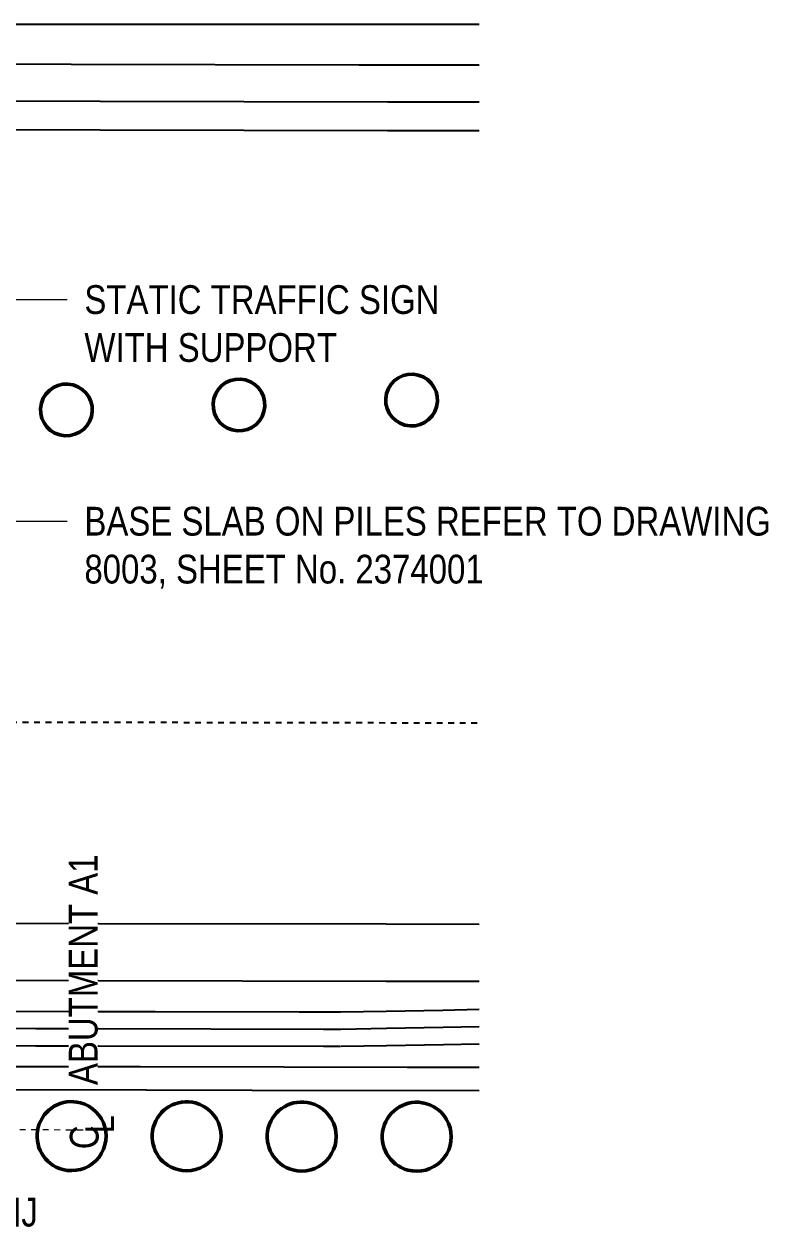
# Model space of a CAD drawing. Header units: metres. Extents: x -355 to -223, y 3 to 561.
# Drawn here: x -240.67 to -227.69, y 506.88 to 527.8 of the extents above; entities that cross this region are included whole.
import ezdxf

# ---------------------------------------------------------------- set-up
doc = ezdxf.new("R2010")
doc.units = ezdxf.units.M
doc.linetypes.add('IMPORT-LNMK-LineCont _3_', pattern=[0.004, 0.001, -0.003])
doc.linetypes.add('JacobsGridLine', pattern=[0.0145, 0.01, -0.001, 0.0025, -0.001])
for name, color, linetype, lineweight in [('A-ANNO-NOTE', 7, 'Continuous', 9), ('A-GENM', 7, 'Continuous', 25), ('G-ANNO-TEXT', 7, 'Continuous', 9), ('S-GRID', 7, 'Continuous', 9)]:
    doc.layers.add(name, color=color, linetype=linetype, lineweight=lineweight)
doc.styles.add('Arial Narrow', font='ARIALN.TTF', dxfattribs={"height": 0.5})
doc.styles.add('Arial Narrow_2', font='ARIALN.TTF', dxfattribs={"height": 0.0025})

# ---------------------------------------------------------------- blocks, each defined once
blk = doc.blocks.new('T2DPAA-T2D-C3S-RW-M2D-100010_dwg-40802999-DRG-2873035 - CONSTRUCTION SEQUENCE STAGE A9')
at = {"color": 254, "lineweight": 25, "true_color": 0xd0d0d0, "flags": 128}
for points in [[(41.559, -624.386), (42.261, -627.026), (43.545, -631.859), (44.829, -636.691), (45.367, -638.714)], [(39.713, -624.547), (40.62, -627.981), (41.895, -632.816), (43.171, -637.65), (43.577, -639.189)], [(40.219, -624.503), (41.103, -627.854), (42.379, -632.688), (43.654, -637.523), (44.06, -639.061)], [(40.868, -624.446), (41.595, -627.203), (42.871, -632.038), (44.147, -636.872), (44.681, -638.896)], [(29.273, -642.991), (28.861, -641.426), (27.585, -636.592), (26.309, -631.757), (25.034, -626.923), (24.752, -625.856)], [(25.763, -625.768), (26.001, -626.667), (27.276, -631.502), (28.552, -636.337), (29.827, -641.171), (30.24, -642.734)], [(23.611, -625.956), (23.665, -626.16), (23.942, -627.211), (24.94, -630.994), (25.218, -632.045), (26.216, -635.829), (26.493, -636.88), (27.492, -640.663), (27.567, -640.948)], [(23.914, -625.93), (23.955, -626.083), (24.232, -627.134), (25.23, -630.918), (25.508, -631.969), (26.506, -635.752), (26.783, -636.803), (27.782, -640.587), (27.857, -640.871)], [(24.217, -625.903), (24.522, -627.058), (24.774, -628.013), (25.412, -630.43), (25.798, -631.892), (26.05, -632.847), (26.688, -635.265), (27.073, -636.727), (27.325, -637.682), (27.963, -640.099), (28.147, -640.795), (28.363, -641.558), (28.633, -642.508), (28.809, -643.114)], [(27.437, -643.479), (26.43, -639.663), (25.962, -637.887), (25.962, -637.887), (25.155, -634.828), (23.879, -629.993), (23.289, -627.757), (23.288, -627.754), (23.288, -627.753)], [(27.83, -643.374), (27.601, -642.51), (27.51, -642.165), (26.963, -640.092), (26.326, -637.675), (26.235, -637.33), (25.688, -635.258), (25.05, -632.84), (24.959, -632.495), (24.412, -630.423), (24.386, -630.322), (23.934, -628.611)], [(27.858, -640.877), (28.074, -641.639), (28.345, -642.59), (28.519, -643.191)], [(27.569, -640.958), (27.785, -641.721), (28.056, -642.672), (28.229, -643.268)]]:
    blk.add_lwpolyline(points, dxfattribs=at)
at = {"color": 254, "linetype": 'IMPORT-LNMK-LineCont _3_', "lineweight": 25, "true_color": 0xd0d0d0, "flags": 128}
blk.add_lwpolyline([(29.301, -625.458), (29.385, -625.775), (30.66, -630.609), (31.936, -635.444), (33.212, -640.278), (33.622, -641.835)], dxfattribs=at)
blk = doc.blocks.new('T2DPAA-T2D-PWC-RW-M2D-100010_RoadDesign_rvt-1-DRG-2873035 - CONSTRUCTION SEQUENCE STAGE A9')
at = {"color": 254, "lineweight": 25, "true_color": 0xd0d0d0, "rotation": 75.11694444444437}
blk.add_blockref('T2DPAA-T2D-C3S-RW-M2D-100010_dwg-40802999-DRG-2873035 - CONSTRUCTION SEQUENCE STAGE A9', (-1722.337, 648.01), dxfattribs=at)
blk = doc.blocks.new('Foundations-Piles - Px-1200-66435316-DRG-2873035 - CONSTRUCTION SEQUENCE STAGE A9')
at = {"layer": 'A-GENM', "color": 252, "lineweight": 50, "true_color": 0x888888}
for start, end in [(0, 180), (180, 0)]:
    blk.add_arc((0, 0), 0.6, start, end, dxfattribs=at)
blk = doc.blocks.new('Foundations-Piles - Px-1200-64673918-DRG-2873035 - CONSTRUCTION SEQUENCE STAGE A9')
at = {"layer": 'A-GENM', "color": 252, "lineweight": 50, "true_color": 0x888888}
for start, end in [(0, 180), (180, 0)]:
    blk.add_arc((0, 0), 0.6, start, end, dxfattribs=at)
blk = doc.blocks.new('Foundations-Piles - Px-1200-66435317-DRG-2873035 - CONSTRUCTION SEQUENCE STAGE A9')
at = {"layer": 'A-GENM', "color": 252, "lineweight": 50, "true_color": 0x888888}
for start, end in [(0, 180), (180, 0)]:
    blk.add_arc((0, 0), 0.6, start, end, dxfattribs=at)
blk = doc.blocks.new('Foundations-Piles - Px-1200-66435318-DRG-2873035 - CONSTRUCTION SEQUENCE STAGE A9')
at = {"layer": 'A-GENM', "color": 252, "lineweight": 50, "true_color": 0x888888}
for start, end in [(0, 180), (180, 0)]:
    blk.add_arc((0, 0), 0.6, start, end, dxfattribs=at)
blk = doc.blocks.new('T2DPAA-T2D-C3S-RS-M3D-100334_rvt-1-DRG-2873035 - CONSTRUCTION SEQUENCE STAGE A9')
at = {"layer": 'A-GENM', "color": 252, "lineweight": 50, "true_color": 0x888888}
for centre, start, end in [((-1100.575, 521.094), 75.1169, 255.1169), ((-1100.575, 521.094), 255.1169, 75.1169), ((-1097.575, 521.179), 75.1169, 255.1169), ((-1097.575, 521.179), 255.1169, 75.1169), ((-1094.575, 521.264), 75.1169, 255.1169), ((-1094.575, 521.264), 255.1169, 75.1169)]:
    blk.add_arc(centre, 0.45, start, end, dxfattribs=at)
at = {"layer": 'A-GENM', "color": 252, "lineweight": 50, "true_color": 0x888888, "rotation": 75.11694444444437}
for name, p in [('Foundations-Piles - Px-1200-66435318-DRG-2873035 - CONSTRUCTION SEQUENCE STAGE A9', (-1100.485, 508.464)), ('Foundations-Piles - Px-1200-66435317-DRG-2873035 - CONSTRUCTION SEQUENCE STAGE A9', (-1098.485, 508.461)), ('Foundations-Piles - Px-1200-64673918-DRG-2873035 - CONSTRUCTION SEQUENCE STAGE A9', (-1096.485, 508.457)), ('Foundations-Piles - Px-1200-66435316-DRG-2873035 - CONSTRUCTION SEQUENCE STAGE A9', (-1094.485, 508.453))]:
    blk.add_blockref(name, p, dxfattribs=at)
blk = doc.blocks.new('CS_Annot_Centreline Symbol1 - CS_Annot_Centreline Symbol-7988197-DRG-2873035 - CONSTRUCTION SEQUENCE STAGE A9')
at = {"layer": 'A-ANNO-NOTE', "char_height": 0.0025, "attachment_point": 1, "rotation": 180, "style": 'Arial Narrow_2'}
for s, insert, width in [('L', (0.00115, -0.00329), 0.0019241), ('C  ', (0.00252, -0.00463), 0.0044093)]:
    blk.add_mtext(s, dxfattribs=dict(at, insert=insert, width=width))

msp = doc.modelspace()

# ---------------------------------------------------------------- linework, layer by layer
at = {"layer": 'G-ANNO-TEXT'}
for p, q in [((-246.514, 523.012), (-239.921, 523.012)), ((-241.248, 519.158), (-239.921, 519.158))]:
    msp.add_line(p, q, dxfattribs=at)
at = {"layer": 'S-GRID', "linetype": 'JacobsGridLine', "lineweight": 18}
msp.add_line((-250.744, 508.6), (-239.405, 508.575), dxfattribs=at)

# ---------------------------------------------------------------- block references
at = {"lineweight": 5}
for name in ['T2DPAA-T2D-PWC-RW-M2D-100010_RoadDesign_rvt-1-DRG-2873035 - CONSTRUCTION SEQUENCE STAGE A9', 'T2DPAA-T2D-C3S-RS-M3D-100334_rvt-1-DRG-2873035 - CONSTRUCTION SEQUENCE STAGE A9']:
    msp.add_blockref(name, (860.641, 0), dxfattribs=at)
at = {"layer": 'A-ANNO-NOTE', "xscale": 200, "yscale": 200, "zscale": 200, "rotation": 269.9999999999306}
msp.add_blockref('CS_Annot_Centreline Symbol1 - CS_Annot_Centreline Symbol-7988197-DRG-2873035 - CONSTRUCTION SEQUENCE STAGE A9', (-238.948, 508.74), dxfattribs=at)

# ---------------------------------------------------------------- next in the draw order: texts
at = {"layer": 'A-ANNO-NOTE', "insert": (-239.892, 509.353), "char_height": 0.5, "attachment_point": 1, "rotation": 90, "style": 'Arial Narrow', "bg_fill": 3, "box_fill_scale": 1, "bg_fill_color": 256, "bg_fill_true_color": 13158600, "bg_fill_transparency": 0}
msp.add_mtext('ABUTMENT A1', dxfattribs=at)
at = {"layer": 'G-ANNO-TEXT', "char_height": 0.5, "attachment_point": 1, "style": 'Arial Narrow', "bg_fill": 3, "box_fill_scale": 1, "bg_fill_color": 256, "bg_fill_transparency": 0}
for s, insert in [('STATIC TRAFFIC SIGN ', (-239.621, 523.262)), ('WITH SUPPORT', (-239.621, 522.429)), ('BASE SLAB ON PILES REFER TO DRAWING', (-239.621, 519.408)), ('8003, SHEET No. 2374001', (-239.621, 518.575))]:
    msp.add_mtext(s, dxfattribs=dict(at, insert=insert))
at = {"layer": 'G-ANNO-TEXT', "insert": (-241.193, 507.392), "char_height": 0.5, "attachment_point": 1, "style": 'Arial Narrow', "bg_fill": 3, "box_fill_scale": 1, "bg_fill_color": 256, "bg_fill_true_color": 13158600, "bg_fill_transparency": 0}
msp.add_mtext('MJ', dxfattribs=at)

doc.saveas('drawing.dxf')
